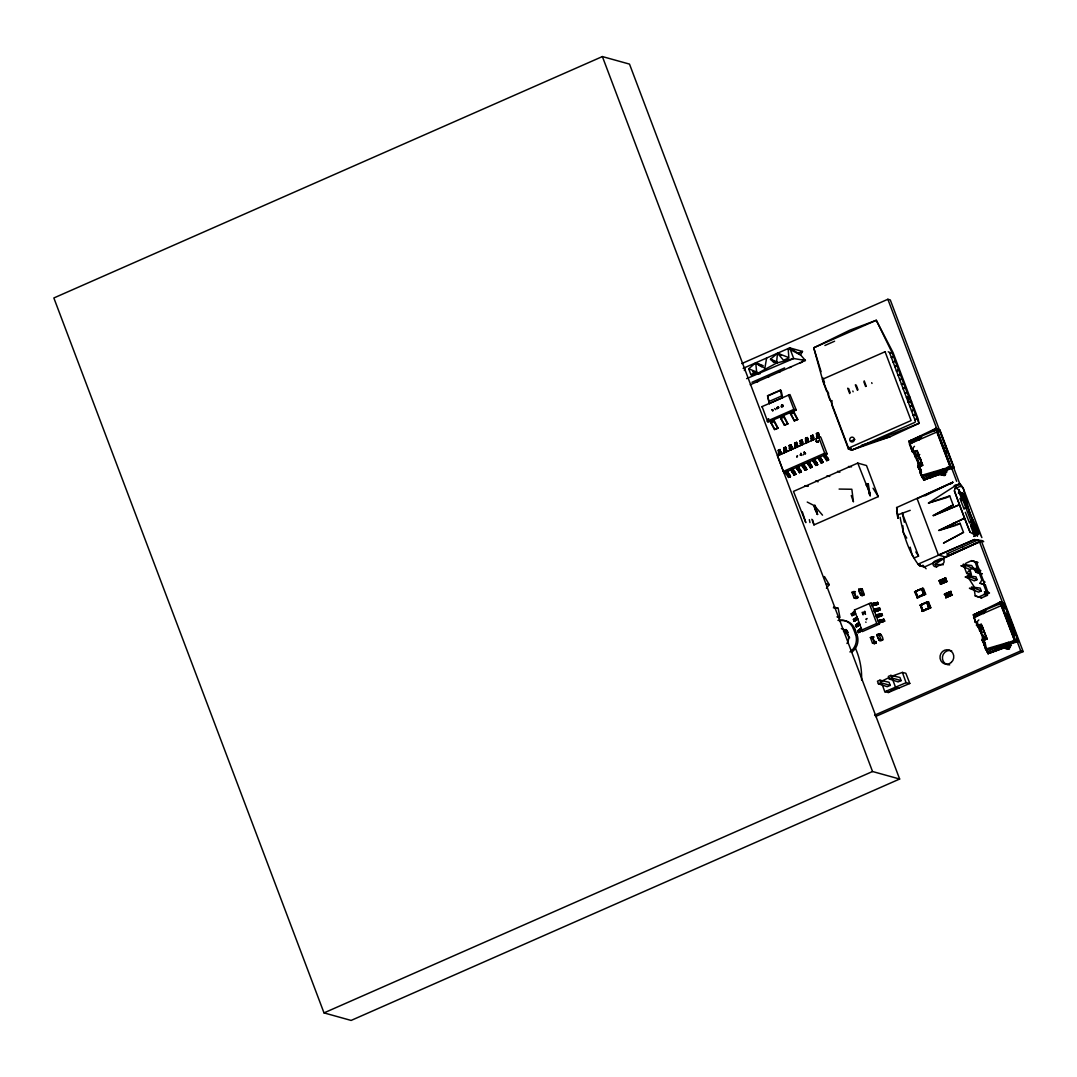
<?xml version="1.0" encoding="UTF-8"?>
<svg xmlns="http://www.w3.org/2000/svg" width="1077" height="1077" viewBox="0 0 1077 1077"><rect width="100%" height="100%" fill="white"/><g stroke="black" fill="none" stroke-linecap="round" stroke-linejoin="round"><path stroke-width="1.5" d="M920.35 468.818L919.381 463.514L914.01 451.317M984.674 642.43L982.601 634.299M896.576 511.238L897.935 514.833L897.855 518.293L896.643 507.536L952.849 482.267L950.318 484.219M873.81 636.992L870.364 637.49L872.491 643.117L874.376 643.669L876.059 642.7A10.837 10.258 -74.5 0 0 875.843 641.38M797.317 455.934L797.33 455.625M911.223 448.732L909.109 441.247L936.29 428.229L939.965 430.046L954.222 467.889L946.36 470.151L953.468 466.651L939.965 430.975L936.519 429.844L909.109 441.247L910.954 448.624L913.134 449.096L912.192 451.505L917.066 456.177L914.79 451.721L912.192 451.505L912.407 450.038M921.481 472.413L920.848 469.518L918.843 468.98L919.233 463.514L916.581 459.273L916.056 455.032L914.979 455.006L918.412 464.106M1009.836 627.272L1011.599 622.6L1018.546 641.502L1014.507 640.586L985.415 649.108L984.607 643.723L983.18 642.592L983.57 637.126L984.688 640.034L983.18 642.592L985.186 643.131L987.084 651.8L989.171 653.322L1001.92 648.664L1000.398 649.202L1001.3 647.519L1011.384 645.46L1009.055 644.154L988.04 653.577L983.988 644.544L985.186 643.131L982.036 640.115L982.816 636.117L984.351 639.913L986.949 639.078L981.362 624.377L976.529 625.118L977.472 622.708L975.291 622.237L973.446 614.859L1000.627 601.841L1004.289 603.658L1011.572 622.56L1007.305 620.567M828.563 393.065L828.348 395.757L830.03 400.2L831.202 400.523M832.023 400.59L831.713 404.642L848.488 449.042L851.92 450.024L915.073 422.305L915.41 421.147L889.414 352.314L888.215 351.802M818.197 441.88L818.466 440.789L818.197 441.88L816.393 441.691L816.42 440.224L816.393 441.691M975.291 622.237L977.472 622.708L976.529 625.118L981.403 629.789L979.128 625.333L976.529 625.118L981.403 629.789L979.626 630.691L978.131 626.679L981.066 624.445L986.949 639.078M872.491 643.117L876.086 642.929L875.951 641.73M958.651 493.266L959.149 490.197L955.757 487.773M781.512 406.056L781.471 405.289L781.875 406.312M744.355 370.515L744.853 367.594M766.622 358.022L764.858 368.213L755.744 362.814L748.717 368.778L750.831 374.581L753.819 375.267M927.176 603.08L927.109 602.043L928.576 601.989L930.77 607.765L922.626 611.346L920.256 605.059L927.836 601.787L930.77 607.765L922.881 610.659L920.7 604.884L926.691 602.231L928.939 608.034L922.881 610.659L920.7 604.884M772.169 409.718L773.219 410.485L772.276 409.947M939.965 580.476L939.104 580.799L940.665 584.259L947.114 581.418L945.579 579.938L945.552 577.959L939.925 580.355L941.433 583.613L945.727 581.742L944.529 578.524L945.727 581.742M945.619 595.662L945.929 597.722L952.378 594.881L950.856 593.414L950.829 591.421L944.367 594.262L945.916 595.783L945.929 597.722M958.449 493.212L959.149 490.197L976.274 535.121L973.689 533.721L970.7 526.061M922.612 465.466L916.742 450.832L913.808 453.067L915.302 457.079L917.066 456.177L912.192 451.505L917.039 450.765L922.612 465.466L920.014 466.301L918.493 462.504L917.698 466.503L920.848 469.518C918.708 472.588 922.222 477.205 923.716 479.965L937.596 475.051L923.716 479.965L950.17 466.974L954.222 467.889M944.731 470.541L944.166 475.415L936.963 473.907L935.617 474.472L936.101 475.522L936.963 473.907L947.046 471.847L944.731 470.541L923.716 479.965L945.054 471.618C948.837 479.548 933.665 472.44 945.687 472.143L944.166 475.415L945.162 475.347L943.721 474.068L937.636 474.863L936.963 473.907L923.716 479.965M996.225 649.714L988.04 653.577L1000.439 649.135L999.941 648.085L1001.3 647.519L1008.503 649.027L1009.055 644.154M974.618 534.798L970.054 532.213L959.432 504.736L954.397 490.87L955.932 485.39L928.468 503.053L946.871 497.561M859.177 630.058L860.967 628.389L862.017 630.314L858.611 632.576L857.629 630.772L859.177 630.058L859.836 631.782L858.288 632.509M939.104 580.799L940.652 582.32L940.665 584.259M945.848 579.978L945.552 577.959M951.112 593.44L950.829 591.421M981.847 579.857L980.03 583.249L983.139 584.084L984.997 582.092L981.847 579.857L979.262 573.018L982.264 573.866L975.937 572.156L971.683 565.533L962.946 564.442C963.713 563.258 986.774 575.912 975.937 572.156M909.836 396.996L908.153 402.031L911.519 401.438L908.207 402.044L908.665 396.673L891.891 352.26L876.301 320.273L849.847 330.168L813.727 347.804L823.313 382.429L826.678 391.314L827.85 391.638M783.046 405.127L783.073 405.262M854.976 618.696L856.942 616.919L857.75 619.033L854.344 621.281L853.401 619.463L854.976 618.696L855.569 620.5L854.021 621.214M857.117 624.337L859.083 622.573L859.877 624.673L856.484 626.935L855.528 625.118L857.117 624.337L857.709 626.141L856.161 626.868M945.498 453.659L947.262 448.988L942.967 446.955M800.184 455.006L801.032 454.548L800.278 454.898M779.963 449.54L780.906 454.05L779.963 449.54L778.281 450.267L778.9 454.938L779.304 452.515L778.281 450.267M800.144 443.562L802.325 441.583L801.759 439.941L800.076 440.681L800.696 445.339L801.1 442.93L800.076 440.681M851.894 615.573L854.209 614.711L853.563 612.948L854.788 611.197L852.782 613.123L853.442 614.859L851.894 615.573L851.234 613.836L852.782 613.123M854.209 614.711L853.926 612.032M855.528 625.118L859.083 622.573M784.258 451.344L783.733 447.87L784.352 452.542L784.258 451.344L786.452 449.405L785.712 447.251L783.733 447.87M791.783 449.351L789.804 450.146L790.195 447.736L789.185 445.474L789.804 450.146L791.783 449.351L791.905 446.995L791.164 444.855L789.185 445.474M795.257 447.749L795.647 445.339L794.638 443.078L795.257 447.749L797.02 446.726L797.357 444.599L796.617 442.459L794.638 443.078M811.6 440.547L812.004 438.137L810.981 435.889L811.6 440.547L813.364 439.537L813.7 437.41L812.96 435.256L810.981 435.889M817.053 438.151L817.443 435.741L816.433 433.493L817.053 438.151L818.83 437.127L819.153 435.014L818.412 432.86L816.433 433.493M783.787 450.751L785.496 449.998L785.416 447.143M777.096 408.52L777.136 407.389M778.254 408.008L778.469 406.904L778.334 407.833M805.596 441.153L805.529 438.285L807.212 437.545L808.275 439.779L807.912 441.933L806.148 442.943L805.596 441.153L807.777 439.187L807.212 437.545M857.629 630.772L861.398 628.443M853.442 614.859L853.172 612.167M855.569 620.5L855.3 617.808M857.709 626.141L857.427 623.448M859.836 631.782L860.967 628.389L862.017 630.314L860.24 630.853L859.419 629.237M800.601 444.141L802.823 442.176L801.759 439.941M1008.503 649.027C1014.817 643.225 1003.36 645.231 1005.864 648.583C1007.655 649.673 1012.124 646.887 1009.391 645.231L988.04 653.577L1014.507 640.586L1001.139 605.651L1000.627 601.841L995.646 604.87M804.209 452.044L804.398 452.69L804.317 451.95M816.487 436.36L818.682 434.394L818.103 432.752M811.035 438.756L813.229 436.791L812.65 435.148M777.486 408.156L777.284 408.748M778.644 407.644L778.442 408.237M777.298 408.129L777.365 407.443M778.442 407.618L778.294 406.877M968.385 577.81L973.675 586.036L975.223 595.918L978.643 597.008L984.338 594.464L986.115 591.138L983.53 584.299L980.03 583.249M914.575 591.825L922.72 588.244L924.901 594.019L916.756 597.6L924.012 593.844L925.655 594.235L923.474 588.459L914.575 591.825L917.51 597.816L925.655 594.235L917.766 597.116L915.585 591.34L921.589 588.702L923.824 594.491L917.766 597.116L915.638 591.354L921.589 588.702L923.716 594.464M921.872 611.144L930.016 607.563L921.872 611.144L924.12 610.686M803.159 454.871L803.819 454.157M790.949 447.372L791.407 449.149L789.239 448.355L791.433 446.497L790.908 444.747M794.691 445.959L796.872 444.087L796.361 442.351M743.13 368.361L789.683 347.871L802.486 351.425L800.548 354.885L805.394 360.458L750.252 384.772M818.372 441.408L817.443 442.149M777.177 408.331L777.392 407.443M968.99 576.76L970.202 574.674L970.014 569.585L960.886 565.708L965.719 566.327M971.441 574.66L966.702 573.368L970.014 569.585L972.76 568.373L977.593 568.575L980.81 570.689L978.845 572.56L975.008 561.736L971.589 560.646L965.894 563.217L964.117 566.529L966.702 573.368L971.36 574.647M920.283 470.11L918.843 468.98L920.364 466.422L919.233 463.514L921.656 462.693M1008.18 647.465L1007.978 648.879M922.208 465.197L920.014 466.301M986.532 638.809L984.351 639.913M914.494 446.322L911.694 449.217L909.58 442.095L920.956 437.491L919.112 440.008M974.604 619.06L976.031 622.829L978.831 619.935M983.436 613.621L985.28 611.103L973.918 615.707L974.133 617.794L985.28 611.103M805.502 453.484L805.408 453.565M922.72 588.244L922.074 588.527M826.436 588.23L829.25 584.649L824.457 576.558M943.842 473.853L943.775 475.469M911.936 450.509L913.134 449.096L910.954 448.624M855.744 596.941A10.837 10.258 -74.5 0 0 853.805 591.785L853.792 591.583A10.837 2.141 -20.7 0 1 855.38 591.852L851.961 592.31L854.088 597.937L855.973 598.489L857.682 597.708L857.548 596.55M874.376 643.669L876.072 642.942M984.607 643.723L985.186 643.131L983.988 644.544L987.084 651.8L1008.476 642.336M934.109 430.113L936.29 428.229L936.815 432.039L950.17 466.974L921.091 475.495L919.65 470.932L920.848 469.518L919.65 470.932L922.76 478.188L924.847 479.709L929.061 477.259M998.446 603.726L1000.627 601.841M772.828 410.741C771.145 408.318 773.178 410.364 772.653 410.795M856.942 616.919L856.067 617.673L856.727 619.41M919.004 597.156L917.51 597.816L915.14 591.529M923.958 610.242L922.626 611.346L920.983 607.024M915.302 457.079L916.339 456.258L914.79 451.721L917.039 450.765M979.626 630.691L980.662 629.87L979.128 625.333L981.362 624.377M864.939 613.675L865.571 614.253L865.073 613.634M791.851 471.78L793.332 470.743L792.928 468.993L790.855 469.922L791.851 471.78L793.978 474.984L795.93 474.284L792.928 468.993M797.303 469.384L798.784 468.333L798.38 466.597L796.293 467.526L797.303 469.384L799.43 472.588L801.382 471.888L798.38 466.597M808.194 464.591L809.675 463.541L809.271 461.791L807.198 462.733L808.194 464.591L810.321 467.781L812.287 467.095L809.271 461.791M813.647 462.195L815.127 461.144L814.724 459.394L812.718 460.283L813.647 462.195L815.774 465.385L817.726 464.699L814.724 459.394L812.718 460.283L815.127 461.144L817.726 464.699M786.398 474.176L787.879 473.14L787.475 471.389L785.389 472.332L786.398 474.176L788.526 477.38L790.478 476.694L787.475 471.389M884.688 621.092L878.778 623.058L884.688 621.092L883.773 619.262L877.943 620.864L884.029 619.356M963.484 532.375L943.56 543.05L963.484 532.375L960.078 523.287L957.224 524.97M947.827 497.13L949.712 495.891L953.132 504.965L933.476 515.735L959.432 504.736L932.992 515.546L953.132 504.965M854.505 609.986L871.212 602.716L879.384 624.337L876.772 623.462L861.883 630.005L862.394 631.58L879.182 624.135M895.902 687.691L888.296 692.498L884.809 691.757L882.171 684.407M874.47 611.682C882.198 610.619 880.771 606.257 873.676 609.582L874.47 611.682L880.421 609.811M876.611 617.336C884.325 616.259 882.898 611.898 875.816 615.223L876.611 617.336L882.561 615.452M931.309 431.258L936.29 428.229M909.796 444.182L920.956 437.491M910.321 441.301L915.962 438.043L916.473 439.362M976.072 614.092L980.285 611.655M930.138 474.661L934.109 472.386L922.06 476.492L919.852 470.743L920.848 470.272M994.475 648.26L998.446 645.998L986.384 650.104L984.176 644.356L985.172 643.884M916.756 597.6L918.762 596.685M813 460.256L813.552 461.521L815.181 460.7M937.084 432.402L939.965 430.975M1001.422 606.014L1004.289 604.587L1011.572 622.56M881.121 681.458L888.888 677.648M924.82 495.891L952.849 482.267L917.133 498.705L938.404 555.032L945.821 557.119L982.036 540.641L983.691 541.623L974.402 539.577L938.404 555.032M939.386 580.866L945.835 578.039M940.383 584.178L947.114 581.418M951.004 595.204L949.793 592L951.004 595.204L946.71 597.089L945.202 593.831L951.099 591.502M945.646 597.641L952.378 594.881M789.71 448.947L791.393 448.14M974.725 544.141L982.036 540.641L974.402 539.577L918.035 564.16C908.113 550.764 903.186 533.613 900.116 517.35M851.234 613.836L853.563 612.948M853.401 619.463L855.69 618.588L856.35 620.352M955.487 486.01L959.903 483.896L963.201 488.137L981.874 537.571L969.906 513.675L962.555 493.131L959.58 494.451M931.847 475.913L937.448 473.247M996.185 649.512L1001.785 646.86M746.63 378.633L793.709 358.533L805.394 360.458L802.325 359.839M934.217 430.921L936.519 429.844L950.251 466.018L953.468 466.651M998.554 604.534L1000.856 603.457L1004.289 604.587M910.348 401.102L918.95 423.369L851.92 450.024L848.488 449.042L850.588 448.086L851.92 450.024L890.114 436.75L918.95 423.369L918.237 419.195L893.062 352.583L876.301 320.273L813.727 347.804L821.064 371.646M919.543 465.654L917.698 466.503L918.843 468.98M983.866 639.267L982.036 640.115L983.18 642.592M959.634 494.478L962.555 493.131L978.185 534.475L973.702 536.44M988.04 653.577L1001.3 647.519L1001.96 648.475L1008.059 647.681L1009.499 648.96M916.917 438.527L909.109 441.247L921.037 435.822L921.616 436.899M976.906 623.395L976.368 622.116L975.547 622.344L973.446 614.859L985.374 609.434L985.94 610.511M818.803 437.437L820.418 436.71L821.159 438.097L827.123 453.875L784.096 472.83L783.356 471.43L777.392 455.652L818.803 437.437L824.726 453.215L827.123 453.875M858.706 589.321L858.746 589.604A10.837 10.258 -74.5 0 0 860.685 594.76C861.075 596.766 867.052 594.329 862.502 594.235L860.846 594.975L858.706 589.321L862.287 589.092L864.346 594.76M769.355 403.579L782.562 397.655L781.498 391.988L780.408 390.116L767.564 395.717L769.355 403.579L767.564 395.717M818.883 459.502L820.58 458.748L823.178 462.302L820.176 456.998L818.157 457.887L818.883 459.502L821.226 462.989L823.178 462.302M824.336 457.106L826.032 456.352L828.63 459.906L825.628 454.602L823.609 455.49L824.336 457.106L826.678 460.593L828.63 459.906M955.326 485.956L959.903 483.896L963.201 488.137L969.906 513.675L978.185 534.475L973.702 536.252M879.236 640.128L880.905 639.415C885.213 642.229 881.605 632.953 878.778 633.774L877.109 634.501L877.432 636.48L879.532 640.546L882.83 639.94L881.026 640.653A10.837 2.141 -20.7 0 1 879.249 640.182L879.169 640.034A10.837 10.258 -74.5 0 1 877.149 634.784L877.149 634.622A10.837 2.141 -20.7 0 0 877.472 634.891M778.348 453.148L780.044 452.394M977.97 539.967L946.75 553.928L949.806 554.776M920.754 604.897L926.691 602.231L928.832 607.993M802.527 466.691L804.236 465.937L806.835 469.491L803.832 464.2L801.786 465.089L802.527 466.691L804.882 470.191L806.835 469.491M770.903 422.924L774.094 421.511L773.838 419.936L770.459 421.403L770.903 422.924L774.484 429.467L778.052 428.175L773.838 419.936M780.771 418.576L783.962 417.162L783.706 415.587L780.34 417.068L780.771 418.576L784.352 425.119L787.92 423.84L783.706 415.587M790.639 414.241L793.83 412.828L793.574 411.252L790.208 412.72L790.639 414.241L794.234 420.77L797.788 419.492L793.574 411.252M778.859 451.923L780.542 451.182M784.312 449.526L785.981 448.786M811.56 437.531L813.229 436.791M816.999 435.135L818.682 434.394M800.655 442.324L802.325 441.583M806.108 439.928L807.777 439.187M787.839 475.697L789.522 474.957L790.478 476.694M793.291 473.301L794.974 472.561L795.93 474.284M809.648 466.112L811.318 465.372L812.287 467.095M820.539 461.319L822.222 460.566M825.992 458.91L827.661 458.169M799.43 472.588L801.382 471.888M804.882 470.191L806.552 469.451M815.774 465.385L817.443 464.645M944.139 468.724L922.76 478.188L922.127 475.294M947.195 467.378L950.251 466.018M918.035 564.16L920.377 566.017L919.866 564.671L918.035 564.16L920.377 566.017L924.645 566.906L982.036 540.641L943.869 557.442L944.125 558.276L935.024 564.361L943.344 564.752M946.346 596.281L945.66 596.577L947.141 595.931M879.02 635.013L880.69 634.272M602.38 56.569L53.85 297.966L324.002 1012.892L351.115 1020.431L899.645 779.034L629.506 64.108L602.38 56.569L872.532 771.509L899.645 779.034M741.77 363.568L887.865 299.271L890.289 299.945L960.872 486.75M797.895 353.458L802.486 351.425M824.901 345.488L834.594 341.221M751.975 382.295L784.621 367.93M768.022 395.892L780.852 390.237M761.654 406.756L789.939 394.532L796.266 410.027L767.888 422.251L762.153 406.769M774.578 408.52L775.723 409.637M781.39 406.527L782.279 406.137L781.673 405.208L782.265 406.756L782.925 406.473L782.4 405.087M767.12 421.174L793.884 409.381L796.266 410.027M795.163 446.538L796.832 445.811M807.723 441.005L806.054 441.745L806.148 442.943M811.506 439.349L813.175 438.608M816.958 436.952L818.628 436.212M777.702 455.8L802.728 444.451L802.284 443.401M783.356 471.43L824.726 453.215M801.786 465.089L802.594 466.233L804.277 465.493M848.488 449.042L850.628 448.099M810.321 467.781L812.004 467.041M826.678 460.593L828.348 459.852M811.829 519.262L813.97 524.903L878.253 496.618L866.5 465.533L857.763 463.097L793.48 491.395L805.825 522.641L802.365 511.925M955.205 488.514L961.317 485.821M897.935 514.833L910.213 510.336M964.844 508.371L967.819 507.065L964.83 508.263M904.343 522.251L902.23 512.948L918.533 556.082L914.238 557.98L912.138 554.978L910.159 547.143M919.866 564.671L918.614 565.223L924.645 566.906M941.877 580.638L943.344 580.193L943.815 581.432C942.187 583.115 940.975 579.938 943.344 580.193M942.335 581.876L943.815 581.432M941.029 583.276L945.027 581.499M975.116 569.545L975.829 569.221M865.854 619.113L867.173 618.535M843.506 631.391L846.293 630.166L845.957 629.48M844.26 631.607L847.047 630.382M977.027 579.655L967.2 575.71L975.95 576.814L977.027 579.655L974.281 580.853L965.154 576.989L969.987 577.609M919.677 605.368L928.576 601.989M947.141 594.1L948.608 593.656L949.079 594.894C947.248 597.021 946.791 592.108 947.881 595.419M947.612 595.339L949.079 594.894M946.293 596.739L950.304 594.975M981.282 590.923L971.467 586.992L980.205 588.082L981.282 590.923L978.549 592.135L969.408 588.257L974.241 588.877M890.248 685.376L887.246 686.695L878.361 683.774L877.459 681.202L879.936 680.179L889.063 682.266L890.248 685.376L880.892 682.764L878.361 683.774M901.126 680.583L898.124 681.903L889.239 678.981L888.35 676.41L890.827 675.387L899.955 677.473L901.126 680.583L891.783 677.985L889.239 678.981M884.809 691.757L906.08 682.697L909.809 683.478L905.838 673.26L902.391 672.411L892.752 675.871M874.632 715.195L1020.74 650.898L1023.15 651.572L981.632 541.691M875.507 716.542L1023.15 651.572M324.002 1012.892L872.532 771.509M768.722 401.613L781.592 395.986L780.408 390.116M778.59 450.388L780.273 449.647M784.043 447.992L785.712 447.251M789.495 445.595L791.164 444.855M794.934 443.185L796.617 442.459M800.386 440.789L802.069 440.062M805.529 438.285L807.508 437.652M811.291 435.997L812.96 435.256M816.729 433.6L818.412 432.86M785.389 472.332L786.25 473.422L787.933 472.682M790.855 469.922L791.703 471.026L793.372 470.286M796.293 467.526L797.155 468.63L798.824 467.889M807.198 462.733L808.046 463.837L809.729 463.097M818.157 457.887L818.951 459.031L820.62 458.304M788.526 477.38L790.208 476.64M793.978 474.984L795.647 474.243M821.226 462.989L822.895 462.248M909.217 444.074L936.815 432.039M937.636 474.863L945.054 471.618M939.925 580.355L944.529 578.524M945.202 593.831L949.793 592M973.554 617.686L1001.139 605.651M1001.96 648.475L1009.391 645.231M886.856 690.68L888.296 692.498L909.809 683.478M774.484 429.467L778.052 428.175M784.352 425.119L787.92 423.84M794.234 420.77L797.788 419.492M808.275 439.779L806.552 440.533L805.838 438.393M801.1 442.93L802.823 442.176M812.004 438.137L813.7 437.41M817.443 435.741L819.153 435.014M784.756 450.132L786.452 449.405M790.195 447.736L791.905 446.995M795.647 445.339L797.357 444.599M854.088 597.937L857.682 597.762L855.973 598.489M985.388 592.969L987.447 595.339L981.712 597.802L978.643 597.008M818.951 459.031L820.58 460.835L822.276 460.108M802.594 466.233L804.223 468.037L805.933 467.297M813.552 461.521L815.127 463.231L816.837 462.504M786.25 473.422L787.879 475.226L789.589 474.499M791.703 471.026L793.332 472.83L795.041 472.089M797.155 468.63L798.771 470.434L800.48 469.693M781.956 406.487L781.242 406.783L781.942 406.473M779.304 452.515L781 451.802M866.043 485.094L868.345 484.112L870.243 496.026L868.708 493.037M808.046 463.837L809.635 465.654L811.385 464.914M916.581 459.273L919.879 457.887L921.333 460.081M979.882 630.126L983.328 639.24L984.338 638.809L983.718 637.126L980.905 632.886L984.216 631.499L987.03 638.607L983.691 639.523M823.609 455.49L826.019 458.439L827.742 457.725M918.991 465.627L920 465.197L919.381 463.514M979.693 612.678L973.446 614.859L1000.856 603.457L1014.588 639.63L1017.805 640.263L1011.599 622.6M1017.805 640.263L1010.684 643.763L1018.546 641.502M805.004 454.023L805.542 453.794M875.709 603.026L877.634 602.433L878.293 604.17L872.195 605.745L871.549 603.941L873.164 603.362L875.709 603.026L876.207 604.803L878.293 604.17M879.047 635.08L880.703 634.407M909.109 441.247L921.32 436.306M872.41 605.893L871.549 603.941L877.634 602.433M873.676 609.582L879.774 608.074M875.816 615.223L881.901 613.715M973.446 614.859L984.122 610.538M778.806 453.74L780.502 453.067M944.367 594.262L945.485 594.006M850.83 441.031L854.896 439.443M824.363 456.567L826.072 455.908M795.203 444.734L796.872 444.087M789.751 447.13L791.433 446.497M983.718 637.126L985.98 636.305M924.174 594.289L924.901 594.019M927.109 602.043L927.836 601.787M929.289 607.818L930.016 607.563M854.599 613.755L855.609 613.392L853.832 613.93M874.201 605.032L872.195 605.745L873.164 603.362L874.201 605.032L876.207 604.803M952.862 523.503L956.026 522.399M814.993 463.581L816.77 462.962M804.102 468.374L805.865 467.768M798.649 470.77L800.426 470.164L801.1 471.847M928.468 503.053L949.712 495.891M960.078 523.287L938.619 530.436L964.534 518.212L954.397 490.87M936.936 430.975L939.965 430.046M1001.273 604.587L1004.289 603.658M955.716 525.428L939.05 530.503L964.534 518.212L970.054 532.213M855.973 619.571L857.75 619.033M858.1 625.212L859.877 624.673M861.775 445.164L890.114 436.75M954.182 485.579L959.903 483.896M919.354 465.91L922.693 465.008L919.879 457.887M931.888 476.101L930.474 476.451L931.04 477.771M911.223 448.624L912.569 449.782M916.056 455.032L919.745 454.507M982.843 628.295L980.393 628.645L976.987 622.452M920.431 605.57L922.1 605.355M757.144 374.19L750.831 374.581L760.079 373.759M962.488 546.699L963.309 546.685M839.091 489.066L851.84 489.254L853.428 501.842L851.261 495.555M796.98 457.052L797.518 456.015L796.805 456.863M757.252 373.531L753.227 373.275L756.108 374.082M833.369 607.805L838.175 608.29L839.993 617.686L836.977 616.852M848.474 466.489L851.517 466.866M826.705 476.074L829.748 476.438M807.979 486.023L804.936 485.66L807.871 486.387M872.033 636.736L874.309 642.363A10.837 2.141 -20.7 0 1 876.059 642.848M971.683 560.875L977.997 562.584L975.008 561.736M851.961 592.31L853.832 592.821M870.364 637.49L872.235 638.001M975.223 595.918L981.712 597.802L978.549 596.793M777.217 362.72L774.323 361.912L777.271 362.801M758.329 373.1L752.554 371.498L756.983 372.817M948.608 593.656L948.797 594.814M826.234 583.815L829.25 584.649M833.665 607.038L838.175 608.29M990.234 652.716L987.838 652.056L986.384 650.104M838 620.433A14.526 13.745 -74.5 0 1 853.469 628.901L854.976 629.318L856.996 634.649A14.526 13.745 -74.5 0 1 851.422 652.379M853.469 628.901L855.488 634.232L856.996 634.649M899.201 688.095L895.472 687.059L892.55 679.318M984.338 594.464L987.447 595.339M983.53 584.299L985.334 584.824L988.282 593.548L989.48 592.983L986.115 591.138L988.282 593.548L984.365 591.785M868.345 484.112L866.662 483.6L870.122 494.356L857.763 463.097M971.589 560.646L974.672 561.602M983.139 584.084L985.334 584.824M866.514 619.679L866.393 619.571M787.933 357.241L777.513 353.229L770.486 359.193L773.865 362.572M777.432 362.047L770.486 359.193L776.477 363.097L777.513 353.229L783.491 360.203L788.876 358.008L788.135 348.558L800.548 354.885L789.683 347.871L793.709 358.533L776.477 363.097L756.808 373.84L755.744 362.814L763.176 365.682M748.717 368.778L757.05 372.198M837.583 471.282L839.872 472.238M815.814 480.867L818.103 481.823M781.363 355.181L777.513 353.229L779.977 355.087M759.433 365.574L755.744 362.814L762.153 366.059M807.238 502.057L814.468 505.746L822.518 515.156M945.579 579.938L946.831 581.338M950.856 593.414L952.095 594.814M859.109 589.671L858.746 589.442A10.837 2.141 -20.7 0 0 858.894 589.617M755.744 362.814L761.722 366.867M945.916 595.783L944.65 594.342M865.989 622.358L865.773 622.008M922.868 565.169L926.112 568.75M809.675 463.541L811.318 465.372M798.784 468.333L800.426 470.164M793.332 470.743L794.974 472.561M787.879 473.14L789.522 474.957M972.585 530.907L976.274 535.121L970.485 524.068M913.808 453.067L916.339 456.258M978.131 626.679L980.662 629.87M816.218 441.26L816.851 442.068M922.06 476.492L923.514 478.444M862.744 595.487L861.735 593.844M853.63 591.556L855.865 597.17A10.837 2.141 -20.7 0 1 857.655 597.668L857.642 597.466A10.837 10.258 -74.5 0 0 857.44 596.2M915.813 551.936L918.533 556.082M906.74 538.056L903.091 532.415L902.889 525.751M873.043 488.204L878.253 496.618M781.592 395.986L782.562 397.655M790.208 412.72L794.611 420.892M780.34 417.068L784.743 425.227M770.459 421.403L774.875 429.575M793.83 412.828L797.37 419.411M783.962 417.162L787.502 423.759M774.094 421.511L777.634 428.107M880.138 639.024L881.026 640.519A10.837 10.258 -74.5 0 1 880.326 639.401M801.84 442.809L802.728 444.451M897.222 508.6L896.643 507.536L897.855 518.293M785.496 449.998L786.358 451.653L785.927 450.603M814.683 508.707L817.537 514.469L815.101 505.355M863.067 614.859L862.973 614.509M813.741 505.961L817.537 514.469L814.629 505.221M809.635 465.654L810.604 467.835M872.922 603.672L873.676 605.382M994.798 650.064L995.363 651.383M815.127 463.231L816.056 465.439M804.223 468.037L805.152 470.232M798.771 470.434L799.699 472.628M826.019 458.439L826.948 460.633M820.58 460.835L821.495 463.043M793.332 472.83L794.247 475.024M787.879 475.226L788.808 477.421M860.294 628.981L860.994 630.691M981.497 631.472L980.393 628.645L980.905 632.886M959.93 498.489L964.117 509.219M965.315 512.275L969.502 523.005M877.378 602.339L878.051 604.103M879.505 607.98L880.192 609.744M881.646 613.621L882.319 615.384M879.317 620.594L879.99 622.331M882.117 619.962L882.777 621.698M875.305 609.003L875.978 610.767M877.432 614.644L878.105 616.407M879.572 620.285L880.246 622.048M858.194 623.314L858.854 625.05M875.062 609.313L875.709 611.049M877.19 614.954L877.849 616.69M963.834 494.599L966.796 502.447M975.695 525.993L978.656 533.842M887.865 299.271L938.296 432.698M938.659 433.762L950.197 464.281M951.341 467.243L956.672 481.365M960.832 492.351L966.756 508.048M971.508 520.608L977.445 536.306M979.814 542.593L1004.72 608.518M1006.497 613.23L1014.803 635.201M1015.988 638.338L1020.74 650.898M937.73 433.493L949.268 463.999M1002.997 607.374L1014.534 637.894M1002.068 607.105L1013.592 637.611M976.408 562.167L979.747 570.998M980.676 573.435L984.015 582.28M871.71 382.685L872.007 383.466M945 578.443L946.252 581.742M950.264 591.906L951.516 595.204M943.062 580.113L943.56 581.418M942.146 580.718L942.617 581.957M864.212 380.854L866.245 386.239M863.916 381.998L865.625 386.522M856.242 385.122L858.032 389.861M855.326 384.839L857.346 390.17M852.836 390.991L853.119 391.772M848.595 388.487L850.157 392.647M847.68 388.205L849.686 393.536M883.773 619.262L884.432 620.998M869.274 603.564L876.772 623.462M878.778 633.774L880.905 639.415M788.445 394.976L793.884 409.381M860.375 588.607L862.502 594.235M864.737 611.224L865.248 612.584M864.589 611.709L864.966 612.719M864.104 613.015L863.741 612.073L862.583 612.584L862.987 613.661M862.165 612.355L862.704 613.782M800.871 453.215L801.705 455.436M800.925 454.279L801.328 455.315M782.131 405.006L782.723 406.554M854.357 610.134L861.883 630.005M857.952 630.839L858.611 632.576M851.557 613.903L852.217 615.64M853.684 619.544L854.344 621.281M855.825 625.185L856.484 626.935M945.498 593.871L946.71 597.089M940.234 580.409L941.433 583.613M859.931 629.843L860.604 631.647M917.119 450.428L919.327 456.392M982.009 625.535L983.664 630.005M857.831 624.229L858.477 625.993M890.827 675.387L891.783 677.985M879.936 680.179L880.892 682.764M881.848 620.244L882.494 622.008M875.453 603.308L876.099 605.072M877.58 608.949L878.226 610.726M879.721 614.604L880.367 616.367M818.197 435.377L818.83 437.127M902.391 672.411L906.08 682.697M812.745 437.774L813.364 439.537M807.292 440.17L807.912 441.933M796.401 444.963L797.02 446.726M823.03 378L824.497 382.766M874.187 642.296L874.174 642.242A10.837 10.258 -74.5 0 0 872.208 636.965L872.195 636.763A10.837 2.141 -20.7 0 1 873.784 637.032M970.014 569.585L971.091 573.381M879.976 614.307L880.474 616.084M877.849 608.667L878.334 610.444M812.731 520.097L813.97 524.903M959.149 490.197L961.761 500.926M825.628 454.602L826.032 456.352M820.176 456.998L820.58 458.748M803.832 464.2L804.236 465.937M809.339 519.639L809.958 522.56M855.488 634.232A14.526 13.745 -74.5 0 1 849.915 651.948M839.508 620.85A14.526 13.745 -74.5 0 1 854.976 629.318M841.352 628.672A9.68 9.168 -74.5 0 1 846.98 643.534M844.678 629.641A9.68 9.168 -74.5 0 1 848.299 632.509M844.031 630.637A70.503 66.734 -74.5 0 1 849.645 637.84M855.044 647.398A70.503 66.734 -74.5 0 1 861.587 680.112M949.712 664.859A7.27 6.879 -74.5 0 1 942.469 656.795A7.27 6.879 -74.5 0 1 951.705 650.804M802.217 361.778A2.464 2.342 -74.5 0 1 800.036 362.734M791.164 366.759A2.464 2.342 -74.5 0 1 789.387 367.54M780.287 371.552A2.464 2.342 -74.5 0 1 778.509 372.332M769.395 376.344A2.464 2.342 -74.5 0 1 767.618 377.125M758.518 381.123A2.464 2.342 -74.5 0 1 756.741 381.918M976.677 570.218A2.666 2.517 -74.5 0 1 975.856 570.945M985.751 590.95A2.666 2.517 -74.5 0 1 984.391 593.494M987.892 592.969A2.666 2.517 -74.5 0 1 987.03 594.019M933.059 563.513A2.908 2.746 -74.5 0 0 936.802 566.529L942.375 564.079A2.908 2.746 -74.5 0 0 943.937 560.282A2.908 2.746 -74.5 0 0 940.356 558.748L934.782 561.198A2.908 2.746 -74.5 0 0 933.328 562.638M942.765 559.421A2.908 2.746 -74.5 0 1 943.896 559.192M936.721 567.014A2.908 2.746 -74.5 0 1 935.536 563.877M861.923 594.221A10.837 10.258 -74.5 0 0 862.583 595.285L862.623 595.487A10.837 2.141 -20.7 0 1 860.846 595.002M768.588 418.818L767.928 419.505L768.588 418.818M972.921 520.541L970 521.874L972.921 520.541M862.287 589.092L860.617 589.833L862.3 589.227M941.083 582.805L940.396 583.115L941.877 582.455L941.083 582.805M885.079 351.735L822.518 379.266L848.528 448.099L911.088 420.555L885.079 351.735M891.891 352.26L889.737 353.202L891.891 352.26M893.56 356.702L891.419 357.645L893.56 356.702M895.243 361.145L893.102 362.087L895.243 361.145M896.926 365.588L894.772 366.53L896.926 365.588M898.595 370.017L896.454 370.959L898.595 370.017M900.278 374.459L898.137 375.402L900.278 374.459M901.947 378.902L899.807 379.844L901.947 378.902M903.63 383.345L901.489 384.287L903.63 383.345M905.313 387.787L903.172 388.73L905.313 387.787M906.982 392.23L904.842 393.172L906.982 392.23M908.665 396.673L906.524 397.615L908.665 396.673M912.017 405.544L909.836 406.473L912.017 405.544M913.7 409.987L911.559 410.929L913.7 409.987M915.383 414.43L913.229 415.372L915.383 414.43M917.052 418.872L914.912 419.815L917.052 418.872M805.246 452.878L804.371 453.027L805.246 452.878M951.301 662.422A7.27 6.879 -74.5 0 0 949.295 650.131A7.27 6.879 -74.5 0 0 940.086 658.397A7.27 6.879 -74.5 0 0 951.301 662.422M853.415 441.449A2.423 2.289 -74.5 0 0 852.971 437.316A2.423 2.289 -74.5 0 0 849.753 439.887A2.423 2.289 -74.5 0 0 853.415 441.449"/></g></svg>
